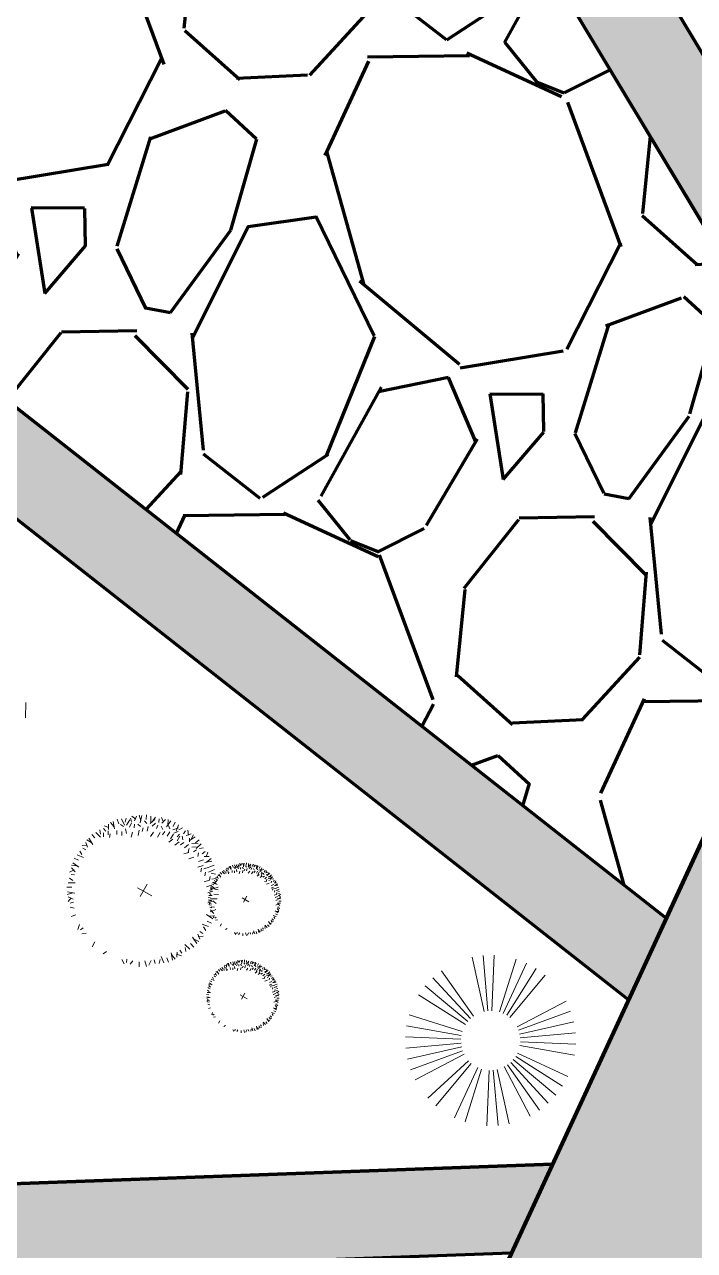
# Model space of a CAD drawing. Header units: millimetres. Extents: x 111 to 1506, y 14 to 566.
# Drawn here: x 215.161 to 217.463, y 145.411 to 149.622 of the extents above; entities that cross this region are included whole.
import ezdxf

# ---------------------------------------------------------------- set-up
doc = ezdxf.new("R2010")
doc.units = ezdxf.units.MM
for name, color, linetype, lineweight in [('ARB-CERCO', 97, 'Continuous', 5), ('ARBOLES', 78, 'Continuous', 5), ('G', 254, 'Continuous', 5), ('GRASS', 56, 'Continuous', 0), ('mobiliario', 45, 'Continuous', 13), ('PALMERAS114', 114, 'Continuous', 5)]:
    doc.layers.add(name, color=color, linetype=linetype, lineweight=lineweight)
doc.styles.add('ATTR', font='romans.shx', dxfattribs={"width": 0.8, "height": 2.52})

# ---------------------------------------------------------------- blocks, each defined once
blk = doc.blocks.new('E1E')
at = {"layer": 'ARBOLES', "ltscale": 0.2}
for p, q in [((94.53756615606588, 57.77084847682004), (94.53756615606588, 57.77084847682004)), ((94.5622270004681, 57.70736696758176), (94.53966375876374, 57.76703385777186))]:
    blk.add_line(p, q, dxfattribs=at)
blk = doc.blocks.new('EVG7')
for p, q in [((-9.208590329221863, 18.30094484514211), (-24.13959032922145, 54.34594484514218)), ((-6.586590329221563, 19.09794484514191), (-16.70759032922166, 56.8689448451421)), ((-3.910590329221633, 19.66994484514202), (-9.009590329221794, 58.39994484514204)), ((1.554409670778511, 19.66994484514202), (6.653409670778216, 58.39994484514204)), ((4.230409670778442, 19.09794484514191), (14.35040967077833, 56.8689448451421)), ((6.852409670778285, 18.30094484514211), (21.78240967077858, 54.34594484514218)), ((-13.81759032922133, 15.38494484514217), (-37.70359032922176, 46.51394484514208)), ((-11.61659032922176, 16.99194484514214), (-31.17859032922212, 50.87494484514218)), ((9.259409670778437, 16.99194484514214), (28.82140967077788, 50.87494484514218)), ((-17.84059032922147, 11.69894484514202), (-48.77959032922178, 35.43894484514203)), ((-16.00159032922198, 13.73594484514206), (-43.60459032922159, 41.3399448451421)), ((15.48440967077835, 11.69894484514202), (46.42340967077821, 35.43894484514203)), ((17.04340967077809, 9.432944845141945), (50.78340967077832, 28.91294484514197)), ((-20.59459032922183, 6.955944845142084), (-56.61059032922145, 21.87394484514198)), ((18.23840967077825, 6.955944845142084), (54.25440967077879, 21.87394484514198)), ((-21.61059032922145, 4.387944845142101), (-59.13359032922205, 14.44194484514219)), ((19.80340967077831, 1.675944845142112), (58.30840967077842, 6.744944845142072)), ((-22.18659032922193, -1.087055154858035), (-61.1785903292221, -1.087055154858035)), ((-22.15959032922189, -3.849055154857752), (-60.66459032922153, -8.918055154857711)), ((19.25440967077878, -6.562055154857943), (56.77740967077847, -16.61605515485803)), ((19.80340967077831, -3.849055154857752), (58.30840967077842, -8.918055154857711)), ((19.83040967077835, -1.087055154858035), (58.82140967077788, -1.087055154858035)), ((-20.59459032922183, -9.129055154857724), (-56.61059032922145, -24.04805515485782)), ((-19.39959032922167, -11.60705515485801), (-53.13959032922145, -31.08705515485804)), ((-17.84059032922147, -13.87205515485812), (-48.77959032922178, -37.6120551548579)), ((13.64440967077866, -15.9100551548579), (41.24840967077801, -43.51305515485774)), ((15.48440967077835, -13.87205515485812), (46.42340967077821, -37.6120551548579)), ((-13.81759032922133, -17.55905515485778), (-37.70359032922176, -48.68805515485769)), ((-11.61659032922176, -19.16605515485798), (-31.17859032922212, -53.04805515485781)), ((-9.208590329221863, -20.47405515485775), (-24.13959032922145, -56.51905515485782)), ((-6.586590329221563, -21.271055154858), (-16.70759032922166, -59.04205515485796)), ((-3.910590329221633, -21.84305515485767), (-9.009590329221794, -60.57305515485768)), ((-1.178590329222117, -22.12405515485784), (-1.178590329222117, -61.08705515485803)), ((4.230409670778442, -21.271055154858), (14.35040967077833, -59.04205515485796)), ((6.852409670778285, -20.47405515485775), (21.78240967077858, -56.51905515485782)), ((9.259409670778437, -19.16605515485798), (28.82140967077788, -53.04805515485781)), ((11.46140967077821, -17.55905515485778), (35.34740967077863, -48.68805515485769))]:
    blk.add_line(p, q)
at = {"style": 'ATTR', "width": 0.8, "flags": 9}
blk.add_attdef('ESTCODE', (0, 0), '', height=0.7, dxfattribs=at)
blk = doc.blocks.new('A$C05551F4C')
at = {"color": 0, "linetype": 'ByBlock'}
for p, q in [((-0.0691735555175086, 0.3214538015020594), (-0.0757649082388667, 0.2997937961985997)), ((-0.0594423744934005, 0.3274178193806279), (-0.0487682198996282, 0.3041875056647143)), ((-0.04970961642492, 0.2957117828484001), (-0.0475135502140489, 0.3280451542234175)), ((-0.0255386947059009, 0.3123483782763401), (-0.0274230648008569, 0.333066987054508)), ((-0.003877900880255, 0.3001047037923001), (-0.0082739759129566, 0.3296130970692843)), ((0.0036556368885812, 0.3114054047066759), (0.0124446328652113, 0.3277287269743283)), ((0.0297109287025563, 0.3073233913564763), (0.0300242018628438, 0.322705317098837)), ((0.0387126989059112, 0.3300532921350623), (0.0509691480403234, 0.3120639848281712)), ((0.0581643698421743, 0.3236941288196249), (0.0437858287967714, 0.3062052947290113)), ((0.0662956607374525, 0.2924630776406616), (0.0806980068994534, 0.3214948195158627)), ((0.0694371396499634, 0.3254802011138906), (0.0704089164182875, 0.2999333676204117)), ((-0.1859611223222401, 0.2706538946003434), (-0.1837618130185063, 0.2481202575430643)), ((-0.1792530141793662, 0.2798878904051776), (-0.160501525035599, 0.2625107011467662)), ((-0.1581277433181611, 0.2543198974599932), (-0.1684722882316265, 0.2850324356457463)), ((-0.1421632729012714, 0.2789399187534229), (-0.1518328721847553, 0.2973603001298954)), ((-0.1174658574515064, 0.275917465423845), (-0.1328196744204177, 0.3014973609272715)), ((-0.1148303671134982, 0.2892409117928878), (-0.1129570586123663, 0.3076850982859298)), ((-0.0891962974131531, 0.2954405517098166), (-0.0947932788917427, 0.3097714825220805)), ((-0.0895781026131744, 0.3198850701339779), (-0.0713704102505659, 0.3079554573324401)), ((0.0949932300368204, 0.2985834763603918), (0.1011809673954787, 0.3184460921684149)), ((0.1103197427339779, 0.2789825691728822), (0.1175506722106974, 0.3079270748412455)), ((0.1184976349068023, 0.2688154486512246), (0.1331870826233654, 0.2782755987952328)), ((0.1216044151000659, 0.2865400953594701), (0.1359710535871699, 0.29825747555779)), ((0.1441142470407755, 0.2727978782711204), (0.1502900818411348, 0.2868890401868782)), ((0.1766666089419147, 0.27703380702755), (0.1566898821048284, 0.266378660603408)), ((0.161129154735292, 0.2903527400577275), (0.1655684273657556, 0.2690424472094435)), ((0.1877647905180737, 0.2743700204215145), (0.1788862452571465, 0.2503959409672234)), ((-0.2371254697234661, 0.2034442329055253), (-0.2531081893596792, 0.2167620507968877)), ((-0.2158151768752106, 0.2234209597425831), (-0.2211427500872816, 0.2411780502644376)), ((-0.1945048840269265, 0.2389584139492058), (-0.2051600304510686, 0.2500565955253648)), ((-0.2042121382497015, 0.2613960936789397), (-0.1828251587679261, 0.2573423507895995)), ((0.1278346100068433, 0.2450683677551524), (0.1433720642134659, 0.2503959409672234)), ((0.1362547254286568, 0.2554965156210471), (0.1509441731452199, 0.2649566657650553)), ((0.1562314522657147, 0.2235310763486495), (0.1709208999822778, 0.2329912264926577)), ((0.172227336311451, 0.2450683677551524), (0.1966433357790009, 0.266378660603408)), ((0.2010826084094646, 0.2397407945430814), (0.2144004263008554, 0.255723514179266)), ((0.2014968841289004, 0.2158135105763392), (0.2012350724613299, 0.2313427591022901)), ((0.20774151735516, 0.2157667150887619), (0.2254986078769861, 0.2397407945430814)), ((0.2210593352465224, 0.2184305016947974), (0.2388164257683769, 0.2237580749068684)), ((-0.2877374152381407, 0.1634907792313527), (-0.2664271223898567, 0.1679300518618163)), ((0.1628903612114101, 0.2022207835003655), (0.1775798089279732, 0.2116809336443737)), ((0.1772554257730547, 0.1631709266303289), (0.1988655941028838, 0.1686353968653123)), ((0.1802357980224798, 0.1896433756400881), (0.1971448820542747, 0.2029480486563955)), ((0.2119216003267041, 0.2072317826250867), (0.2393426711121691, 0.2067783115148529)), ((0.2121834119942747, 0.1917025340991358), (0.231573944008872, 0.1933224814617915)), ((0.2193659442751112, 0.1721776056641033), (0.2329455738340442, 0.1797154943719761)), ((0.2365967894531451, 0.1971202088465134), (0.2476949710293042, 0.2077753552706554)), ((0.2379957403555153, 0.1511696268893274), (0.2411506537166446, 0.1672892435484243)), ((0.2682922701042827, 0.188576447141827), (0.2457586330470036, 0.1863771378380932)), ((0.2519582729639325, 0.160743068137748), (0.2826708111496856, 0.1710876130512418)), ((0.259034469182879, 0.2068274630692883), (0.2549807262935388, 0.1854404835875414)), ((0.2775262659091169, 0.1818683389989815), (0.2601490766507055, 0.1631168498551858)), ((-0.2839247705398833, 0.1239660395961266), (-0.2956421507381748, 0.1383326780832306)), ((-0.2701825534515336, 0.1464758715368362), (-0.2842737153672914, 0.1526517063371955)), ((0.1981921287245569, 0.1408310545525353), (0.2209121152119877, 0.148217786223654)), ((0.2222304517837443, 0.134313593336941), (0.2392695793145521, 0.1381791396054268)), ((0.2342281039203868, 0.1165622071978589), (0.2546679115812509, 0.1232812629091882)), ((0.2631577029462022, 0.133882370165054), (0.2682229962607465, 0.1485646352753065)), ((0.2649533146926757, 0.1075704556972994), (0.2837285091690518, 0.1024607557412764)), ((0.27001860800722, 0.1222527208075803), (0.2956308896242632, 0.1124480387913422)), ((0.2735558409277843, 0.1200811822710932), (0.2991357364312392, 0.1354349992400046)), ((0.2765782942573622, 0.1447785977208866), (0.2949986756338347, 0.1544481970043421)), ((0.2868792872968271, 0.1174456919331135), (0.3053234737898691, 0.1155723834319531)), ((-0.3228648762943038, 0.0717987641460241), (-0.2973180428007964, 0.0727705409143482)), ((0.2223733593059052, 0.0927055895531623), (0.2445492339123376, 0.0904493990400113)), ((0.2344067383230737, 0.0645522024681213), (0.2582829529945485, 0.0637227666764204)), ((0.2650247684537561, 0.0867664538054101), (0.2803635559195499, 0.0892052453524457)), ((0.2753458984457353, 0.0606536456475908), (0.2838237808505113, 0.0747220865520717)), ((0.2930789272137559, 0.0918116222327399), (0.3074098580260198, 0.09740860371135801)), ((0.3190921770059987, 0.0717888803370954), (0.297432171702539, 0.0783802330584536)), ((0.3250561948845672, 0.0620576993129873), (0.3018258811686536, 0.051383544719215)), ((0.3175234456379172, 0.0921934274327612), (0.3055938328363794, 0.0739857350701527)), ((-0.3087900798870891, 0.0060172613846419), (-0.3251134021547415, 0.014806257361272)), ((-0.0275399320593266, 0), (0.0346098847671357, 0)), ((-0.0009042962765733, 0.0293016526663905), (0.0013153400386585, -0.0426205856965396)), ((0.2406697838251972, 0.0110585901871048), (0.2607366269496794, 0.0013538687995549)), ((0.2547662700987843, 0.0502062015595755), (0.2720999071928958, 0.0480109020231225)), ((0.2566031014753918, 0.0112764703474397), (0.2804793161468666, 0.0104470345557388)), ((0.2599690436468194, 0.0294219162925913), (0.2814742324734283, 0.0287449374174855)), ((0.2857659373446637, 0.0104637927675526), (0.3016612287366485, -0.0007592492813728)), ((0.2930778189941492, 0.0358030400185214), (0.3028592681612991, 0.0478674238536314)), ((0.2933501583523394, 0.0523249412445068), (0.3256835297273568, 0.0501288750336357)), ((0.2955473865118421, 0.0225281766026626), (0.3162616598003893, 0.0045548730332996)), ((0.2977430792962394, 0.0064932256998418), (0.3272514725732236, 0.0108893007325435)), ((0.3099867537802794, 0.0281540195255161), (0.3307053625584473, 0.0300383896204721)), ((0.2423484358048284, -0.0195125979229829), (0.2645010547955593, -0.0284581589798734)), ((0.2565735162902314, -0.0399567990905041), (0.2721109704968541, -0.0479481589086106)), ((0.2632620104210872, -0.0180251823189224), (0.2871382250925336, -0.0188546181106517)), ((0.2787176942078844, -0.0091100129186827), (0.2939655554357472, -0.012064472785795)), ((0.2794852775107159, -0.0371780604117475), (0.2922635712209143, -0.026857656863001)), ((0.3213325043235642, -0.0555490450225591), (0.3038436702329506, -0.0411705039771562)), ((0.3049617668604156, -0.0270956038829411), (0.3203436926027763, -0.027408877043257)), ((0.3090437802106152, -0.0010403120689944), (0.3253671024782676, -0.0098293080456244)), ((0.3276916676390016, -0.0360973740863244), (0.3097023603321105, -0.0483538232207366)), ((-0.3172697453143911, -0.0872164781171137), (-0.3053401325128249, -0.0690087857545052)), ((-0.2928252268902298, -0.0868346729170924), (-0.3071561577024653, -0.09243165439568199)), ((0.2210593352465224, -0.1012238910292922), (0.2388164257683769, -0.1172066106655052)), ((0.2299378805074497, -0.0719222383629301), (0.2454753347140723, -0.0879049579991147)), ((0.2454753347140723, -0.0852411713930792), (0.261012788920695, -0.0799135981810082)), ((0.2543538799749996, -0.0612670919387881), (0.2743306068120859, -0.0692584517568946)), ((0.2587931526054632, -0.1038876776353277), (0.2721109704968541, -0.1118790374534342)), ((0.2721109704968541, -0.0879049579991147), (0.2832091520730131, -0.1038876776353277)), ((0.2854287883882449, -0.0799135981810366), (0.2987466062796073, -0.1038876776353277)), ((0.2876484247034767, -0.0665946651508591), (0.3009662425948392, -0.0586033053327526)), ((0.2901014531446009, -0.0636803359178657), (0.3191331950198304, -0.0780826820798666)), ((0.2962218518643311, -0.0923779052172336), (0.3160844676723542, -0.0985656425758919)), ((0.3231185766178299, -0.0668218148303481), (0.297571743124351, -0.0677935915986723)), ((-0.286625586973301, -0.1124687426174376), (-0.305069773466343, -0.1105954341163056)), ((-0.2763245939338361, -0.1398016484052107), (-0.2947449753103086, -0.1494712476886946)), ((-0.2772725655855623, -0.1768913896833055), (-0.259895376327151, -0.1581399005395383)), ((0.2099611536703918, -0.1544996231499738), (0.2277182441922179, -0.1704823427861868)), ((0.2321575168226815, -0.1438444767258318), (0.249914607344536, -0.1598271963620448)), ((0.249914607344536, -0.1305255436956827), (0.2654520615511586, -0.1251979704836117)), ((0.2746721825314893, -0.1740512841223278), (0.2640170361073473, -0.1540745572852415)), ((0.2879911155616668, -0.1585138299157052), (0.2666808227133828, -0.1629531025461688)), ((0.2704362537750882, -0.1414989222211602), (0.2845274156908175, -0.1476747570215195)), ((0.2766209446768215, -0.1077044179143911), (0.3055654503451848, -0.1149353473911105)), ((0.2841784708634094, -0.1189890902804507), (0.2958958510617293, -0.1333557287675831)), ((-0.2680385697807566, -0.1835994978261794), (-0.2455049327234491, -0.1814001885224456)), ((-0.236343089129619, -0.1921432595308658), (-0.247441270705778, -0.2027984059550079)), ((-0.2208056349229963, -0.2134535523791499), (-0.2385627254448508, -0.2187811255912209)), ((-0.2074878170316055, -0.2107897657731144), (-0.2252449075534599, -0.2347638452274054)), ((0.1677880636809874, -0.2104391418766909), (0.1855451542028419, -0.2264218615129039)), ((0.1922040631485373, -0.1997839954525489), (0.20774151735516, -0.1944564222404779)), ((0.1988629720942327, -0.1758099159982578), (0.2144004263008554, -0.1704823427861868)), ((0.2134050905927012, -0.2051261925355448), (0.2373791700470207, -0.2228832830573992)), ((0.2166200626160588, -0.1811374892103288), (0.2343771531379133, -0.1971202088465134)), ((0.2373791700470207, -0.1984672835898493), (0.2533618896832337, -0.2117851014812402)), ((0.2427067432590917, -0.1696120114918642), (0.2640170361073473, -0.1940280109593857)), ((0.2720083959254538, -0.1851494656984585), (0.2480343164711627, -0.1762709204375596)), ((-0.20082890808591, -0.2347638452274054), (-0.2141467259773009, -0.2507465648636185)), ((-0.1719736359879249, -0.2400914184394765), (-0.1963896354554464, -0.2614017112877605)), ((-0.1875110901945476, -0.269393071105867), (-0.1786325449336203, -0.2454189916515475)), ((-0.1764129086183885, -0.2720568577119025), (-0.1564361817813022, -0.2614017112877605)), ((-0.1608754544117659, -0.28537579074208), (-0.1653147270422295, -0.264065497893796)), ((0.1344935189525387, -0.2477321543611879), (0.1522506094743647, -0.2637148739973725)), ((0.1544702457895966, -0.2290856481189394), (0.172227336311451, -0.2450683677551524)), ((0.1583814436416873, -0.2493429481443456), (0.1687259885551811, -0.2800554863300988)), ((0.1795067145028923, -0.2749109410895016), (0.1607552253591251, -0.2575337518310903)), ((0.2044658385732276, -0.2564191443632922), (0.1830788590914807, -0.2523654014739236)), ((0.1862148226457663, -0.2656769452846959), (0.1840155133420325, -0.2431433082274168)), ((0.1855451542028419, -0.2264218615129039), (0.2010826084094646, -0.2210942883008329)), ((0.1947585843504811, -0.2339814646335583), (0.2054137307745947, -0.2450796462097173)), ((0.2160688771987367, -0.2184440104269356), (0.2213964504108077, -0.2362011009487901)), ((-0.1438605467172209, -0.2678209289554729), (-0.1500363815175802, -0.2819120908712307)), ((-0.1213507147765114, -0.2815631460438226), (-0.1357173532636438, -0.2932805262421141)), ((-0.1100660424104518, -0.2740056198572347), (-0.1172969718871428, -0.302950125525598)), ((-0.0947395297132943, -0.2936065270447159), (-0.1009272670719525, -0.3134691428527674)), ((-0.0660419604139264, -0.2874861283250141), (-0.0804443065759273, -0.3165178702002152)), ((-0.0691834393264088, -0.3205032517982431), (-0.070155216094733, -0.2949564183047357)), ((-0.0579106695186198, -0.3187171795039489), (-0.0435321284732169, -0.3012283454133637)), ((-0.0384589985823851, -0.3250763428194148), (-0.0507154477167688, -0.3070870355124953)), ((-0.0294572283790018, -0.3023464420408004), (-0.0297705015393177, -0.3177283677831895)), ((-0.0034019365650551, -0.3064284553910284), (-0.0121909325416851, -0.3227517776586808)), ((0.0041316012037811, -0.2951277544766526), (0.0085276762364828, -0.3246361477536368)), ((0.0257923950294554, -0.3073714289606926), (0.0276767651244114, -0.3280900377388605)), ((0.0499633167484461, -0.2907348335327242), (0.047767250537575, -0.32306820490777)), ((0.0596960748169266, -0.3224408700649803), (0.0490219202231543, -0.2992105563490668)), ((0.0694272558410347, -0.3164768521863834), (0.0760186085623929, -0.2948168468829522)), ((0.0898318029367005, -0.3149081208183304), (0.071624110574092, -0.3029785080167642)), ((0.0894499977366792, -0.2904636023941691), (0.0950469792152973, -0.3047945332064046)), ((0.0967597015935979, -0.2690424472094435), (0.1145167921154524, -0.2850251668456565)), ((0.1150840674370244, -0.2842639624772403), (0.1132107589358924, -0.3027081489702823)), ((0.1177195577750325, -0.2709405161081689), (0.1330733747439439, -0.296520411611624)), ((0.1424169732248259, -0.2739629694377754), (0.1520865725082814, -0.2923833508142479))]:
    blk.add_line(p, q, dxfattribs=at)

msp = doc.modelspace()

# ---------------------------------------------------------------- hatches: boundary and pattern name
at = {"layer": 'G', "lineweight": 100, "ltscale": 1000}
h = msp.add_hatch(dxfattribs=at)
h.set_pattern_fill('AR-HBONE', color=256, scale=0.04599999999999999, angle=-22.08522832086834, style=0)
h.set_pattern_definition([(22.91477167913166, (797.1278348435668, 1599.995954433708), (0.097837146278343, 0.2411221532918743), [0.5519999999999998, -0.1839999999999999]), (112.9147716791316, (797.2973144933669, 1600.067596937221), (0.097837146278343, 0.2411221532918743), [0.5519999999999999, -0.184])])
h.paths.add_polyline_path([(219.4381817185513, 151.0311130134803), (221.1985585925087, 150.0729449298319), (207.9725121719147, 121.4858225049237), (209.6206752669181, 129.8112979670759)])
at = {"layer": 'GRASS', "lineweight": 100, "ltscale": 1000, "true_color": 0x261a0d}
h = msp.add_hatch(dxfattribs=at)
h.set_pattern_fill('GRAVEL', color=28, scale=1.7, angle=-112.0852283208683)
h.set_pattern_definition([(115.9275591831317, (798.2428922540852, 1598.222589561143), (-9.063970477445864, 18.35468439347277), [0.2287111999999999, -22.64244968002528]), (72.8845124071316, (798.1428916656057, 1598.428280791641), (-6.094838201485775, -19.54233730385667), [0.3924755999999998, -38.85507209409096]), (20.42521875713165, (798.2583966782064, 1598.803374902584), (-23.71965007661784, -8.721708562133985), [0.2767395999999996, -27.39725541336946]), (155.1884606851316, (798.1138591055873, 1599.577521458542), (30.86609512533933, -14.35876637157613), [0.3574045999999995, -35.38304867076923]), (180.7484258571317, (797.7894455191998, 1599.727500873687), (22.09903787548946, 0.2062158521636182), [0.3504634999999995, -34.69593431775005]), (245.1884606851316, (797.4390114402189, 1599.722923069766), (14.35876637157613, 30.86609512533933), [0.3574045999999996, -35.38304867076924]), (285.6090121458317, (797.2890320250739, 1599.398509483379), (-7.443358276317301, 26.87017710344271), [0.4726492999999999, -46.79224253315719]), (320.1701000540316, (797.4162082909146, 1598.943291736133), (30.18157129471496, -25.08869773786675), [0.4462295999999997, -44.17674654458273]), (9.344337294131659, (797.758890157835, 1598.657476869334), (25.59182681762635, 4.292831249492636), [0.358615, -35.5029242865393]), (63.15112998813171, (798.112746855969, 1598.715704330085), (-8.606190085402462, -16.68872350462789), [0.4094144, -20.06129638394691]), (110.3122094771315, (798.297654160535, 1599.080984070446), (-9.657796932637883, 25.93408873293846), [0.5294615999999999, -52.41673750815132]), (26.72884651313167, (797.4653230789742, 1598.024402331692), (13.92580708083157, 7.191793736437567), [0.1807116999999998, -17.89053618164897]), (59.38400606913165, (797.6267255363457, 1598.105681152762), (-11.45980388463115, -19.20007538854451), [0.3438028999999998, -34.03656940746688]), (112.9147716791316, (797.8018184703296, 1598.401558601157), (-1.575263513412269, 0.6391751429081425), [0.2404157, -2.163747356034269]), (91.11336219313161, (798.0355923519426, 1598.435126029947), (-0.04534868771620765, -9.154667852878214), [0.1294685999999998, -12.81734567996862]), (179.7161811651316, (798.033076706544, 1598.564569730174), (5.36496568314527, -0.3422619153127439), [0.1830951, -8.971685072128649]), (278.8785282112316, (797.8499833494861, 1598.565476703927), (1.233001598100129, -6.004140826053566), [0.2973793, -9.615238921237006]), (49.4798228561317, (797.8958807942572, 1598.271661414054), (-2.853613799228716, -2.511351883916598), [0.2150346999999999, -5.160837322286275]), (264.3043120131317, (798.4037982894306, 1599.478222567952), (-1.665960888844636, -17.67016056284828), [0.3012399999999996, -29.82283674933795]), (318.2609476210316, (798.373901690807, 1599.178469013527), (-14.77119807590796, 13.33198062564363), [0.2527236999999999, -25.0195931704423]), (181.1133621931316, (798.2109334969399, 1598.143826385473), (9.154667852878212, -0.04534868771621606), [0.2589354999999999, -12.68787877996863]), (231.5252313451316, (797.9520460964874, 1598.138795094675), (11.11754196931903, 13.83510970539912), [0.3012399999999996, -29.82283674933727]), (227.3587264591317, (797.427134911115, 1599.874511156555), (6.346402741365738, 6.597967281245549), [0.2904959999999997, -14.23431036703974]), (182.6899122481317, (797.2303510774451, 1599.660819502984), (20.52377436207706, 0.8453909950718471), [0.2434026, -24.0968932075692]), (314.7161811655316, (796.6292782320983, 1598.767248893246), (6.597967281245471, -6.346402741365628), [0.2589354999999999, -12.68787877996862]), (265.2687963154316, (796.8114646154014, 1598.583248562434), (2.00822280415695, 23.03512624599356), [0.2849726999999997, -28.21222014420798]), (317.3587264595316, (796.9424740521233, 1599.539128014819), (-6.597967281245432, 6.346402741365659), [0.1452479999999997, -14.37955836703973]), (349.2247041531316, (796.6676287406727, 1598.861764704051), (6.940229196557683, -0.9814370582204304), [0.08668299999999995, -8.581650173107754]), (53.87852821113169, (796.7527836677724, 1598.84555858204), (-3.492788942136906, -4.086615397328875), [0.3504635, -6.65881606355009]), (73.92377763613156, (796.9593818720247, 1599.128652527577), (-4.816487915669533, -16.391810277032), [0.3247849999999998, -32.15366939672273]), (191.6048392051316, (797.7082096332794, 1598.623002466789), (3.789702169732906, 0.2969132275959935), [0.2451773999999997, -5.884259768288793]), (241.0719982661315, (797.4680440002372, 1598.573682402865), (-14.01650445626399, -25.501129442194), [0.4280497999999999, -42.3768564608481]), (308.8601675800316, (797.2609923091077, 1598.199041778799), (-8.470144022253866, 10.77528005400675), [0.1750251999999999, -17.32754603967789]), (337.9147716791317, (797.3708072681695, 1598.062752840267), (2.21443865632056, 0.9360883705041902), [0.102, -1.598]), (8.171208843131655, (797.0194232802852, 1599.140982543558), (-13.58354516551939, -1.826828053292215), [0.2361708, -23.38098398206466]), (295.9275591833316, (797.2531971618984, 1599.174549972348), (9.063970477445858, -18.35468439347265), [0.4574223999999999, -22.41373848002528]), (247.9147716791316, (797.4531983388573, 1598.763167511352), (0.9360883705041905, -2.21443865632056), [0.4419999999999999, -1.258]), (213.2196181481317, (797.2870128017012, 1598.353598997865), (-17.41859602296829, -11.27840913376679), [0.2687937999999995, -26.61056631143137]), (141.9693757781317, (797.062146316916, 1598.206340503983), (-5.661878910741299, 4.131964085045179), [0.2475233999999999, -12.12866341177684]), (95.56074704313163, (796.8671764307544, 1598.358835564527), (-3.608307418868343, 36.32175818391693), [0.4030104999999996, -39.89810610984092]), (63.34085041913167, (796.8281242242899, 1598.759950168063), (9.884540371218755, 19.83925053145262), [0.4263582999999996, -42.20942479354709])])
h.paths.add_polyline_path([(213.0104720178346, 141.7235735555335), (214.1807570307506, 139.6675778790602), (215.3147154788122, 142.1185453071663)])
h.paths.add_polyline_path([(215.9497379601233, 143.4910994959633), (216.8339803795453, 145.4023241728971), (212.6916145925042, 145.2524636767367), (212.5497271036282, 144.547353524127)])
h.paths.add_polyline_path([(217.365935470829, 146.5521058109988), (218.0443998044675, 148.0185563548634), (216.6019114059804, 150.4178367139176), (213.7306500033887, 150.4842165772826), (213.545359913918, 149.5512435978479)])
edge = h.paths.add_edge_path()
edge.add_line((211.2773406837528, 138.1313092418013), (211.1172513265627, 137.3252270331954))
edge.add_line((211.1172513265627, 137.3252270331955), (212.930446176081, 136.9651233181889))
edge.add_line((212.930446176081, 136.9651233181889), (213.7521186727105, 138.7411077285984))
edge.add_line((213.7521186727105, 138.7411077285984), (211.2742745834058, 138.1305537383339))
at = {"layer": 'mobiliario', "lineweight": 100, "ltscale": 1000, "true_color": 0xf2e7c4}
h = msp.add_hatch(color=254, dxfattribs=at)
h.dxf.hatch_style = 1
h.paths.add_polyline_path([(217.365935470829, 146.5521058109988), (217.2364931255093, 146.272325742568), (213.4789002629245, 149.2220223455869), (213.5453599139192, 149.551243597854)])
h.paths.add_polyline_path([(214.5206179124362, 154.4618643611806), (214.4336987584419, 154.0242088864406), (216.4189551033621, 150.7221465883661), (213.7899740742684, 150.7829252417283), (213.7306500033887, 150.4842165772826), (216.6019114059804, 150.4178367139176), (218.0443998044675, 148.0185563548634), (218.1966273267384, 148.3475849002964), (216.9568905026869, 150.4096300546718), (219.1274317632446, 150.3594499379558), (219.2647968352987, 150.6563543950277), (216.7739342000686, 150.7139399291202)])
h.paths.add_polyline_path([(216.975232680291, 145.7076305876641), (216.8339803795453, 145.4023241728971), (212.6916145925042, 145.2524636767367), (212.7516655633711, 145.5548324292572)])
h.paths.add_polyline_path([(212.5497271036282, 144.547353524127), (212.4909170685173, 144.2514803224832), (215.8226618891089, 143.2164339546636), (215.9497379601233, 143.4910994959633)])
h.paths.add_polyline_path([(212.2545275092567, 143.0516420381138), (212.8526209628293, 142.0008915447717), (215.4676667132406, 142.4491381029725), (215.3147154788122, 142.1185453071663), (213.0104720178345, 141.7235735555336), (214.1807570307506, 139.6675778790602), (214.025981655854, 139.3330423383682), (212.6959630107935, 141.6696633782806), (211.9548342568914, 141.5426260547203), (212.0174141096808, 141.8577282378771), (212.5381119557882, 141.9469813675187), (212.1652390897765, 142.6020568336947)])
h.paths.add_polyline_path([(213.913460597216, 139.0898363812458), (213.7521186727106, 138.7411077285983), (211.2773406837528, 138.1313092418013), (211.34186068347, 138.4561804561294)])
edge = h.paths.add_edge_path()
edge.add_line((211.1172513265627, 137.3252270331955), (211.0588121469807, 137.0309739749449))
edge.add_line((211.0588121469807, 137.0309739749449), (212.8008463601261, 136.6850028886112))
edge.add_line((212.8008463601261, 136.6850028886112), (212.9304461760811, 136.9651233181888))
edge.add_line((212.930446176081, 136.9651233181889), (211.114375084028, 137.3260995880719))
edge.add_line((210.8143690242835, 135.8001535401525), (210.7457472680692, 135.47153357877))
edge.add_line((210.7457472680692, 135.47153357877), (211.9520681715091, 134.8720124896256))
edge.add_line((211.9520681715091, 134.8720124896255), (212.0966301044548, 135.1628914673826))
edge.add_line((212.0966301044548, 135.1628914673826), (210.8113632265039, 135.8016473708185))
h = msp.add_hatch(color=254, dxfattribs=at)
h.dxf.hatch_style = 1
h.paths.add_polyline_path([(216.975232680291, 145.7076305876641), (216.8339803795453, 145.4023241728971), (212.6916145925042, 145.2524636767367), (212.7516655633711, 145.5548324292572)])
h.paths.add_polyline_path([(217.365935470829, 146.5521058109988), (217.2364931255093, 146.272325742568), (213.4789002629245, 149.2220223455869), (213.5453599139192, 149.551243597854)])

# ---------------------------------------------------------------- linework, layer by layer
at = {"lineweight": 100, "ltscale": 1000}
for p, q in [((214.5206179124362, 154.4618643611806), (218.1966273267383, 148.3475849002964)), ((214.4334891305584, 154.0245575589599), (218.0443998044675, 148.0185563548634)), ((217.365935470829, 146.5521058109988), (213.5444766332537, 149.5519369699338)), ((217.2364931255093, 146.272325742568), (213.3592349388805, 149.3159591856706)), ((216.975232680291, 145.7076305876641), (212.7516655633711, 145.5548324292572))]:
    msp.add_line(p, q, dxfattribs=at)
at = {"lineweight": 211, "ltscale": 1000}
msp.add_line((219.4381817185515, 151.0311130134805), (209.6206752669181, 129.8112979670759), dxfattribs=at)
at = {"lineweight": 100, "ltscale": 1000}
for points in [[(209.6206752669181, 129.8112979670759), (214.7675676326884, 155.7053060203233), (219.438181718552, 151.03111301348), (209.6268141486199, 129.8205751733087)], [(209.6282030994961, 129.8275688211665), (214.7675676326926, 155.7053060203448), (219.4381817185515, 151.0311130134805), (209.6282030994961, 129.8275688211665)], [(209.6206752669181, 129.8112979670759), (219.4381817185513, 151.0311130134803)], [(217.365935470829, 146.5521058109988), (218.0443998044675, 148.0185563548634), (216.6019114059804, 150.4178367139176), (213.7306500033887, 150.4842165772826), (213.545359913918, 149.5512435978479), (217.365935470829, 146.5521058109988)]]:
    msp.add_lwpolyline(points, dxfattribs=at)
at = {"layer": 'mobiliario', "color": 28, "lineweight": 100, "ltscale": 1000, "true_color": 0x261a0d}
for points in [[(214.5206179124362, 154.4618643611806), (214.4336987584419, 154.0242088864406), (216.4189551033621, 150.7221465883661), (213.7899740742684, 150.7829252417283), (213.7306500033887, 150.4842165772826), (216.6019114059804, 150.4178367139176), (218.0443998044675, 148.0185563548634), (218.1966273267384, 148.3475849002964), (216.9568905026869, 150.4096300546718), (219.1274317632446, 150.3594499379558), (219.2647968352987, 150.6563543950277), (216.7739342000686, 150.7139399291202), (214.5206179124362, 154.4618643611806)], [(217.365935470829, 146.5521058109988), (217.2364931255093, 146.272325742568), (213.4789002629245, 149.2220223455869), (213.5453599139192, 149.551243597854), (217.365935470829, 146.5521058109988)], [(216.975232680291, 145.7076305876641), (216.8339803795453, 145.4023241728971), (212.6916145925042, 145.2524636767367), (212.7516655633711, 145.5548324292572), (216.9752326802908, 145.7076305876641)]]:
    msp.add_lwpolyline(points, dxfattribs=at)

# ---------------------------------------------------------------- block references
at = {"layer": 'ARB-CERCO'}
for p, xscale, yscale, zscale, rotation in [((215.5691689433394, 146.6456496581034), 0.786722348914222, 0.786722348914222, 0.786722348914222, 59.94184765909385), ((215.9182785103691, 146.6166558452807), 0.3774895201833683, 0.3774895201833683, 0.3774895201833683, 59.94184765910946), ((215.9120817802301, 146.2835207537435), 0.3774895201833683, 0.3774895201833683, 0.3774895201833683, 59.94184765910946)]:
    msp.add_blockref('A$C05551F4C', p, dxfattribs=dict(at, xscale=xscale, yscale=yscale, zscale=zscale, rotation=rotation))
at = {"layer": 'ARBOLES', "color": 0, "xscale": 0.8310831642732954, "yscale": 0.8310831642732954, "zscale": 0.8310831642732954, "rotation": 157.9147716791316}
msp.add_blockref('E1E', (306.019969075374, 162.1858319883713), dxfattribs=at)
at = {"layer": 'PALMERAS114', "extrusion": (0, 0, -1), "xscale": -0.004880888891868356, "yscale": 0.004880888891718753, "zscale": -0.004880888891868356, "rotation": 294.9205878507973}
msp.add_blockref('EVG7', (-216.7602540086709, 146.1398778937963), dxfattribs=at)

doc.saveas('drawing.dxf')
